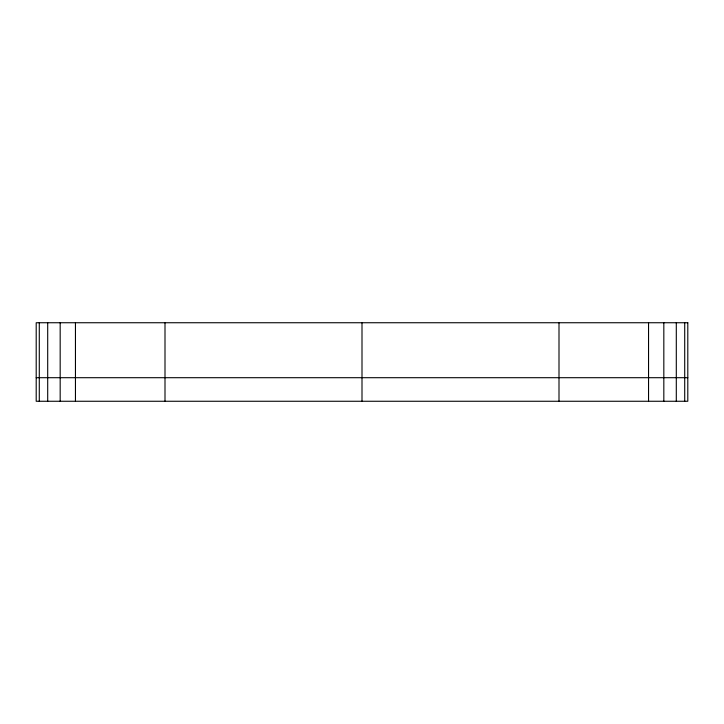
<?xml version="1.0" encoding="UTF-8"?>
<svg xmlns="http://www.w3.org/2000/svg" width="724" height="724" viewBox="0 0 724 724"><rect width="100%" height="100%" fill="white"/><g stroke="black" fill="none" stroke-linecap="round" stroke-linejoin="round"><path stroke-width="1.09" d="M36.2 377.702L687.8 377.702M684.714 322.741L684.714 401.259M676.297 322.741L676.297 401.259M663.827 322.741L663.827 401.259M648.55 322.741L648.55 401.259M559 322.741L559 401.259M362 322.741L362 401.259M165 322.741L165 401.259M75.45 322.741L75.45 401.259M60.173 322.741L60.173 401.259M47.703 322.741L47.703 401.259M39.286 322.741L39.286 401.259M687.8 322.741L36.2 322.741L36.2 401.259L687.8 401.259L687.8 322.741"/></g></svg>
